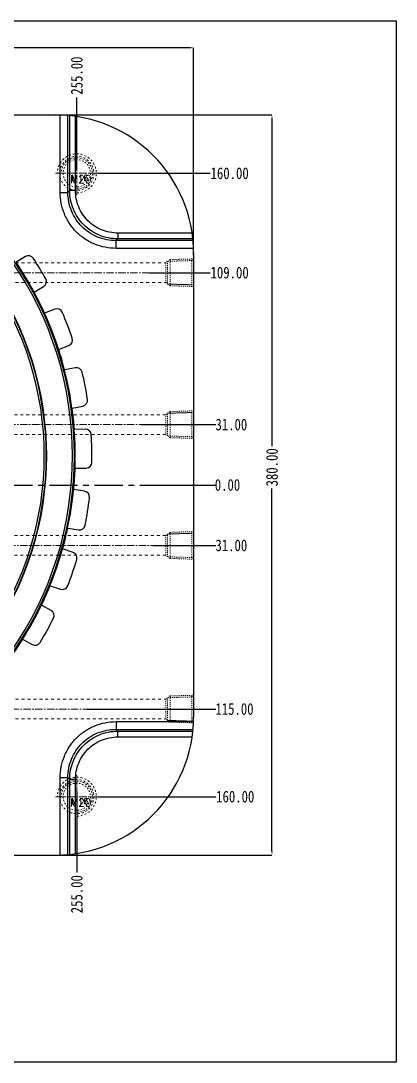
# Model space of a CAD drawing. Header units: millimetres. Extents: x 1205 to 2192, y -3369 to -2218.
# Drawn here: x 1999 to 2192, y -3369 to -2834 of the extents above; entities that cross this region are included whole.
import ezdxf

# ---------------------------------------------------------------- set-up
doc = ezdxf.new("R2010")
doc.units = ezdxf.units.MM
doc.header["$LTSCALE"] = 16.335
doc.header["$PDMODE"] = 3
doc.header["$PDSIZE"] = 0.3125
doc.linetypes.add('CENTER', pattern=[0.6, 0.375, -0.075, 0.075, -0.075])
doc.linetypes.add('HIDDEN', pattern=[0.2, 0.1, -0.1])
doc.layers.get('0').update_dxf_attribs({"linetype": 'CONTINUOUS'})
doc.layers.get('Defpoints').update_dxf_attribs({"linetype": 'CONTINUOUS'})
doc.layers.add('cool', color=153, linetype='HIDDEN', lineweight=9)
doc.layers.add('screw', color=33, linetype='CONTINUOUS', lineweight=13)
doc.layers.add('DEFAULT_2', color=8, linetype='HIDDEN')
doc.layers.add('DIM', color=3, linetype='CONTINUOUS')
doc.styles.get("Standard").update_dxf_attribs({"font": 'txt', "width": 0.8})
doc.styles.add('TXT', font='txt.shx', dxfattribs={"bigfont": 'gbcbig.shx'})
doc.dimstyles.new('11', dxfattribs={"dimtxt": 10, "dimasz": 10, "dimexe": 0, "dimexo": 0, "dimgap": 0, "dimtad": 0, "dimzin": 0, "dimdsep": 46, "dimtxsty": 'Standard', "dimcen": 0, "dimclrd": 4, "dimclre": 4, "dimclrt": 6, "dimazin": 0, "dimtfac": 1, "dimtofl": 0, "dimtmove": 0, "dimatfit": 3, "dimfxl": 0, "dimtolj": 1, "dimtzin": 0, "dimarcsym": 0})

# ---------------------------------------------------------------- blocks, each defined once
blk = doc.blocks.new('screw_m20_g')
at = {"layer": 'screw', "color": 1, "linetype": 'CENTER', "ltscale": 0.621977}
for p, q in [((0, -11), (0, 11)), ((-11, 0), (11, 0))]:
    blk.add_line(p, q, dxfattribs=at)
at = {"layer": 'screw', "linetype": 'HIDDEN', "ltscale": 0.621977}
blk.add_circle((0, 0), 8.75, dxfattribs=at)
at = {"layer": 'screw', "color": 92, "linetype": 'HIDDEN', "ltscale": 0.621977}
blk.add_arc((0, 0), 10, 270, 180, dxfattribs=at)
at = {"layer": 'screw', "color": 6, "style": 'TXT'}
blk.add_text('M20', height=4, dxfattribs=at).set_placement((-3.4, -5))
blk = doc.blocks.new('cool_jt_f12')
at = {"layer": 'cool', "ltscale": 0.3}
for p, q in [((0, 7.0785), (0.856, 6.2225)), ((0, 7.0785), (12, 6.7035)), ((0.856, 6.2225), (0.856, -6.2225)), ((13.5, 5.827375), (0.856, 6.2225)), ((0.856, 6.2225), (13.5, 5.827375)), ((12, 6.7035), (12.856, 5.8475)), ((12, 6.7035), (12, -6.7035)), ((14.327375, 5), (13.5, 5.827375)), ((13.5, -5.827375), (13.5, 5.827375)), ((14.327375, -5), (14.327375, 5)), ((13.5, -5.827375), (14.327375, -5)), ((0.856, -6.2225), (0, -7.0785)), ((0, -7.0785), (12, -6.7035)), ((0.856, -6.2225), (13.5, -5.827375)), ((12, -6.7035), (12.856, -5.8475))]:
    blk.add_line(p, q, dxfattribs=at)
blk = doc.blocks.new('02')
at = {"layer": 'cool', "ltscale": 0.932966}
for p, q in [((1262.52, -963.86), (1863.86, -963.86)), ((1262.52, -973.86), (1863.86, -973.86))]:
    blk.add_line(p, q, dxfattribs=at)
at = {"layer": 'cool', "color": 1, "linetype": 'CENTER', "ltscale": 0.621977}
blk.add_line((1248.19, -968.86), (1878.19, -968.86), dxfattribs=at)
at = {"layer": 'cool', "ltscale": 0.932966, "rotation": 180}
blk.add_blockref('cool_jt_f12', (1878.19, -968.86), dxfattribs=at)
blk = doc.blocks.new('05')
at = {"layer": 'cool', "color": 1, "linetype": 'CENTER', "ltscale": 0.621977}
for p, q in [((2788.18, -3041.54), (2158.18, -3041.54)), ((2788.18, -3103.54), (2158.18, -3103.54))]:
    blk.add_line(p, q, dxfattribs=at)
at = {"layer": 'cool', "ltscale": 0.932966}
for p, q in [((2773.85, -3036.54), (2171.18, -3036.54)), ((2773.85, -3046.54), (2358.18, -3046.54)), ((2773.85, -3098.54), (2358.18, -3098.54)), ((2773.85, -3108.54), (2358.18, -3108.54))]:
    blk.add_line(p, q, dxfattribs=at)
at = {"layer": 'cool', "ltscale": 0.932966, "extrusion": (0, 0, -1), "zscale": -1}
for p in [(-2788.18, -3041.54), (-2788.18, -3103.54)]:
    blk.add_blockref('cool_jt_f12', p, dxfattribs=at)
blk = doc.blocks.new('*D204')
at = {"layer": 'Defpoints', "color": 0, "transparency": 16777216}
for p in [(1458.18, -2848.06), (1458.18, -2954.69), (2088.18, -2954.69)]:
    blk.add_point(p, dxfattribs=at)
at = {"layer": 'DIM', "color": 4, "lineweight": -2, "transparency": 16777216}
for p, q in [((1458.18, -2954.69), (1458.18, -2848.06)), ((1460.18, -2848.06), (1722.68, -2848.06)), ((2086.18, -2848.06), (1744.28, -2848.06)), ((2088.18, -2954.69), (2088.18, -2848.06))]:
    blk.add_line(p, q, dxfattribs=at)
at = {"layer": 'DIM', "color": 4, "transparency": 16777216}
for points in [[(1460.18, -2847.73), (1460.18, -2848.39), (1458.18, -2848.06)], [(2086.18, -2847.73), (2086.18, -2848.39), (2088.18, -2848.06)]]:
    blk.add_solid(points, dxfattribs=at)
at = {"layer": 'DIM', "color": 6, "transparency": 16777216, "insert": (1733.48, -2848.06), "char_height": 6, "attachment_point": 5}
blk.add_mtext('\\A1;630.00', dxfattribs=at)
blk = doc.blocks.new('*D205')
at = {"layer": 'Defpoints', "color": 0, "transparency": 16777216}
for p in [(2017.18, -2882.54), (2017.18, -3262.54), (2128.44, -3262.54)]:
    blk.add_point(p, dxfattribs=at)
at = {"layer": 'DIM', "color": 4, "lineweight": -2, "transparency": 16777216}
for p, q in [((2017.18, -2882.54), (2128.44, -2882.54)), ((2128.44, -2884.54), (2128.44, -3052.67)), ((2128.44, -3260.54), (2128.44, -3074.27)), ((2017.18, -3262.54), (2128.44, -3262.54))]:
    blk.add_line(p, q, dxfattribs=at)
at = {"layer": 'DIM', "color": 4, "transparency": 16777216}
for points in [[(2128.11, -2884.54), (2128.77, -2884.54), (2128.44, -2882.54)], [(2128.11, -3260.54), (2128.77, -3260.54), (2128.44, -3262.54)]]:
    blk.add_solid(points, dxfattribs=at)
at = {"layer": 'DIM', "color": 6, "transparency": 16777216, "insert": (2128.44, -3063.47), "char_height": 6, "attachment_point": 5, "rotation": 90}
blk.add_mtext('\\A1;380.00', dxfattribs=at)
blk = doc.blocks.new('*D206')
at = {"layer": 'Defpoints', "color": 0, "transparency": 16777216}
for p in [(1773.18, -3072.54), (2067.38, -3072.54), (2099.57, -3072.54)]:
    blk.add_point(p, dxfattribs=at)
at = {"layer": 'DIM', "color": 4, "lineweight": -2, "transparency": 16777216}
blk.add_line((2067.38, -3072.54), (2099.57, -3072.54), dxfattribs=at)
at = {"layer": 'DIM', "color": 6, "transparency": 16777216, "insert": (2105.57, -3072.54), "char_height": 6, "attachment_point": 5}
blk.add_mtext('\\A1;0.00', dxfattribs=at)
blk = doc.blocks.new('*D207')
at = {"layer": 'Defpoints', "color": 0, "transparency": 16777216}
for p in [(2061.25, -3041.54), (2099.57, -3041.54), (1773.18, -3072.54)]:
    blk.add_point(p, dxfattribs=at)
at = {"layer": 'DIM', "color": 4, "lineweight": -2, "transparency": 16777216}
blk.add_line((2061.25, -3041.54), (2099.57, -3041.54), dxfattribs=at)
at = {"layer": 'DIM', "color": 6, "transparency": 16777216, "insert": (2107.57, -3041.54), "char_height": 6, "attachment_point": 5}
blk.add_mtext('\\A1;31.00', dxfattribs=at)
blk = doc.blocks.new('*D208')
at = {"layer": 'Defpoints', "color": 0, "transparency": 16777216}
for p in [(1773.18, -3072.54), (2067.38, -3103.54), (2099.57, -3103.54)]:
    blk.add_point(p, dxfattribs=at)
at = {"layer": 'DIM', "color": 4, "lineweight": -2, "transparency": 16777216}
blk.add_line((2067.38, -3103.54), (2099.57, -3103.54), dxfattribs=at)
at = {"layer": 'DIM', "color": 6, "transparency": 16777216, "insert": (2107.57, -3103.54), "char_height": 6, "attachment_point": 5}
blk.add_mtext('\\A1;31.00', dxfattribs=at)
blk = doc.blocks.new('*D209')
at = {"layer": 'Defpoints', "color": 0, "transparency": 16777216}
for p in [(1773.18, -3072.54), (2033.36, -3187.54), (2099.57, -3187.54)]:
    blk.add_point(p, dxfattribs=at)
at = {"layer": 'DIM', "color": 4, "lineweight": -2, "transparency": 16777216}
blk.add_line((2033.36, -3187.54), (2099.57, -3187.54), dxfattribs=at)
at = {"layer": 'DIM', "color": 6, "transparency": 16777216, "insert": (2109.17, -3187.54), "char_height": 6, "attachment_point": 5}
blk.add_mtext('\\A1;115.00', dxfattribs=at)
blk = doc.blocks.new('*D210')
at = {"layer": 'Defpoints', "color": 0, "transparency": 16777216}
for p in [(1773.18, -3072.54), (2039.18, -3232.54), (2099.57, -3232.54)]:
    blk.add_point(p, dxfattribs=at)
at = {"layer": 'DIM', "color": 4, "lineweight": -2, "transparency": 16777216}
blk.add_line((2039.18, -3232.54), (2099.57, -3232.54), dxfattribs=at)
at = {"layer": 'DIM', "color": 6, "transparency": 16777216, "insert": (2109.57, -3232.54), "char_height": 6, "attachment_point": 5}
blk.add_mtext('\\A1;160.00', dxfattribs=at)
blk = doc.blocks.new('*D212')
at = {"layer": 'Defpoints', "color": 0, "transparency": 16777216}
for p in [(1773.18, -3072.54), (2028.18, -3229.89), (2028.18, -3271.38)]:
    blk.add_point(p, dxfattribs=at)
at = {"layer": 'DIM', "color": 4, "lineweight": -2, "transparency": 16777216}
blk.add_line((2028.18, -3229.89), (2028.18, -3271.38), dxfattribs=at)
at = {"layer": 'DIM', "color": 6, "transparency": 16777216, "insert": (2028.18, -3282.58), "char_height": 6, "attachment_point": 5, "rotation": 90}
blk.add_mtext('\\A1;255.00', dxfattribs=at)
blk = doc.blocks.new('*D227')
at = {"layer": 'Defpoints', "color": 0, "transparency": 16777216}
for p in [(2028.18, -2873.59), (2028.18, -2910.75), (1773.18, -3072.54)]:
    blk.add_point(p, dxfattribs=at)
at = {"layer": 'DIM', "color": 4, "lineweight": -2, "transparency": 16777216}
blk.add_line((2028.18, -2910.75), (2028.18, -2873.59), dxfattribs=at)
at = {"layer": 'DIM', "color": 6, "transparency": 16777216, "insert": (2028.18, -2862.39), "char_height": 6, "attachment_point": 5, "rotation": 90}
blk.add_mtext('\\A1;255.00', dxfattribs=at)
blk = doc.blocks.new('*D228')
at = {"layer": 'Defpoints', "color": 0, "transparency": 16777216}
for p in [(2039.18, -2912.54), (2096.69, -2912.54), (1773.18, -3072.54)]:
    blk.add_point(p, dxfattribs=at)
at = {"layer": 'DIM', "color": 4, "lineweight": -2, "transparency": 16777216}
blk.add_line((2039.18, -2912.54), (2096.69, -2912.54), dxfattribs=at)
at = {"layer": 'DIM', "color": 6, "transparency": 16777216, "insert": (2106.69, -2912.54), "char_height": 6, "attachment_point": 5}
blk.add_mtext('\\A1;160.00', dxfattribs=at)
blk = doc.blocks.new('*D229')
at = {"layer": 'Defpoints', "color": 0, "transparency": 16777216}
for p in [(2065.11, -2963.54), (2096.69, -2963.54), (1773.18, -3072.54)]:
    blk.add_point(p, dxfattribs=at)
at = {"layer": 'DIM', "color": 4, "lineweight": -2, "transparency": 16777216}
blk.add_line((2065.11, -2963.54), (2096.69, -2963.54), dxfattribs=at)
at = {"layer": 'DIM', "color": 6, "transparency": 16777216, "insert": (2106.69, -2963.54), "char_height": 6, "attachment_point": 5}
blk.add_mtext('\\A1;109.00', dxfattribs=at)
blk = doc.blocks.new('screw_m16_g')
at = {"layer": 'screw', "color": 1, "linetype": 'CENTER', "ltscale": 0.497582}
for p, q in [((0, -8.8), (0, 8.8)), ((-8.8, 0), (8.8, 0))]:
    blk.add_line(p, q, dxfattribs=at)
at = {"layer": 'screw', "color": 33, "linetype": 'HIDDEN', "ltscale": 0.497582}
blk.add_circle((0, 0), 7, dxfattribs=at)
at = {"layer": 'screw', "color": 92, "linetype": 'HIDDEN', "ltscale": 0.497582}
blk.add_arc((0, 0), 8, 270, 180, dxfattribs=at)
at = {"layer": 'screw', "color": 6, "style": 'TXT'}
blk.add_text('M16', height=3.2, dxfattribs=at).set_placement((-2.72, -4))

msp = doc.modelspace()

# ---------------------------------------------------------------- linework, layer by layer
at = {"color": 7, "linetype": 'Continuous'}
for p, q in [((1529.182, -2882.537), (2017.182, -2882.537)), ((2019.654, -2922.347), (2019.654, -2882.58)), ((2023.615, -2922.347), (2023.615, -2882.829)), ((2024.525, -2921.437), (2024.525, -2882.918)), ((2027.496, -2921.437), (2027.496, -2883.29)), ((2019.654, -2922.347), (2023.615, -2922.347)), ((2024.525, -2921.437), (2023.615, -2922.347)), ((2027.496, -2921.437), (2024.525, -2921.437)), ((2087.429, -2943.223), (2049.282, -2943.223)), ((2049.282, -2943.223), (2049.282, -2946.194)), ((2049.282, -2946.194), (2048.372, -2947.104)), ((2087.89, -2947.104), (2048.372, -2947.104)), ((2048.372, -2951.065), (2048.372, -2947.104)), ((2087.801, -2946.194), (2049.282, -2946.194)), ((2001.833, -2955.274), (1997.014, -2958.187)), ((2088.139, -2951.065), (2048.372, -2951.065)), ((2088.182, -2953.537), (2088.182, -3191.537)), ((2006.326, -2973.591), (2011.144, -2970.679)), ((2016.89, -2982.263), (2011.623, -2984.301)), ((2018.84, -3002.954), (2024.108, -3000.916)), ((2027.427, -3012.376), (2021.886, -3013.469)), ((2025.754, -3033.091), (2031.296, -3031.999)), ((2032.575, -3043.862), (2026.928, -3043.976)), ((2027.33, -3063.972), (2032.977, -3063.858)), ((2032.176, -3075.763), (2026.596, -3074.894)), ((2023.52, -3094.656), (2029.1, -3095.525)), ((2026.245, -3107.11), (2020.9, -3105.285)), ((2014.439, -3124.213), (2019.784, -3126.038)), ((2014.96, -3136.951), (2010.013, -3134.226)), ((2000.363, -3151.744), (2005.31, -3154.469)), ((2048.372, -3194.009), (2088.139, -3194.009)), ((2048.372, -3194.009), (2048.372, -3197.97)), ((2048.372, -3197.97), (2087.89, -3197.97)), ((2049.282, -3198.88), (2048.372, -3197.97)), ((2049.282, -3198.88), (2087.801, -3198.88)), ((2049.282, -3201.851), (2049.282, -3198.88)), ((2049.282, -3201.851), (2087.429, -3201.851)), ((2019.654, -3222.727), (2023.615, -3222.727)), ((2019.654, -3262.494), (2019.654, -3222.727)), ((2024.525, -3223.637), (2023.615, -3222.727)), ((2023.615, -3262.245), (2023.615, -3222.727)), ((2027.496, -3223.637), (2024.525, -3223.637)), ((2024.525, -3262.156), (2024.525, -3223.637)), ((2027.496, -3261.784), (2027.496, -3223.637)), ((1796.58, -3262.537), (2017.182, -3262.537))]:
    msp.add_line(p, q, dxfattribs=at)
at = {"color": 1, "linetype": 'CENTER', "ltscale": 2.363516}
msp.add_line((1458.182, -3072.537), (2088.182, -3072.537), dxfattribs=at)
msp.add_lwpolyline([(1220.24, -2834.258), (2192.234, -2834.258), (2192.234, -3368.816), (1220.24, -3368.816)], close=True)
at = {"color": 7, "linetype": 'Continuous'}
for centre, radius, start, end in [((2017.182, -2953.537), 71, 0, 89.99993), ((2003.385, -2957.842), 3, 33.03295, 121.1529), ((1850.061, -3057.537), 175.89, 325.08661, 34.91339), ((1850.061, -3057.537), 176.894, 325.08661, 34.91339), ((1850.061, -3057.537), 177.334, 28.24378, 34.06201), ((1850.061, -3057.537), 185.886, 29.27284, 33.03295), ((1850.061, -3057.537), 161.41, 324.70131, 35.29869), ((1850.061, -3057.537), 162.413, 324.70131, 35.29869), ((1850.061, -3057.537), 162.648, 324.65576, 35.34424), ((2009.592, -2968.111), 3, 301.1529, 29.27284), ((1850.061, -3057.537), 177.386, 24.38461, 28.24464), ((2017.973, -2985.061), 3, 23.34644, 111.1529), ((1850.061, -3057.537), 177.334, 17.92022, 24.38557), ((1850.061, -3057.537), 185.886, 18.95935, 23.34644), ((2023.025, -2998.118), 3, 291.1529, 18.95935), ((1850.061, -3057.537), 177.386, 14.38461, 17.92118), ((1850.061, -3057.537), 177.334, 7.92022, 14.38557), ((2028.007, -3015.32), 3, 13.34644, 101.1529), ((1850.061, -3057.537), 185.886, 8.95935, 13.34644), ((2030.715, -3029.055), 3, 281.1529, 8.95935), ((1850.061, -3057.537), 177.386, 4.38461, 7.92118), ((1850.061, -3057.537), 177.334, 357.92022, 4.38557), ((2032.635, -3046.861), 3, 3.34644, 91.1529), ((1850.061, -3057.537), 185.886, 358.95935, 3.34644), ((2032.917, -3060.858), 3, 271.1529, 358.95935), ((1850.061, -3057.537), 177.386, 354.38461, 357.92118), ((1850.061, -3057.537), 177.334, 347.92022, 354.38557), ((2031.715, -3078.727), 3, 353.34644, 81.1529), ((1850.061, -3057.537), 185.886, 348.95935, 353.34644), ((1850.061, -3057.537), 177.386, 344.38461, 347.92118), ((2029.562, -3092.561), 3, 261.1529, 348.95935), ((1850.061, -3057.537), 177.334, 337.92022, 344.38557), ((1850.061, -3057.537), 185.886, 338.95935, 343.34644), ((2025.276, -3109.949), 3, 343.34644, 71.1529), ((1850.061, -3057.537), 177.386, 334.38461, 337.92118), ((2020.753, -3123.199), 3, 251.1529, 338.95935), ((1850.061, -3057.537), 177.334, 327.92022, 334.38557), ((2013.512, -3139.579), 3, 333.34644, 61.1529), ((1850.061, -3057.537), 185.886, 328.95935, 333.34644), ((1850.061, -3057.537), 177.386, 324.99861, 327.92118), ((2006.758, -3151.841), 3, 241.1529, 328.95935), ((2017.182, -3191.537), 71, 270.00007, 0)]:
    msp.add_arc(centre, radius, start, end, dxfattribs=at)
for points, knots in [([(2048.372, -2951.065), (2046.494, -2951.065), (2042.727, -2950.701), (2037.298, -2949.072), (2032.289, -2946.413), (2027.901, -2942.821), (2024.308, -2938.434), (2021.647, -2933.424), (2020.018, -2927.993), (2019.654, -2924.225), (2019.654, -2922.347)], [0, 0, 0, 0, 0.125, 0.2499826, 0.3749658, 0.4999463, 0.6249294, 0.7499324, 0.8749694, 1, 1, 1, 1]), ([(2048.372, -2947.104), (2046.751, -2947.108), (2043.5, -2946.805), (2038.81, -2945.413), (2034.482, -2943.127), (2030.692, -2940.029), (2027.594, -2936.24), (2025.306, -2931.912), (2023.914, -2927.22), (2023.61, -2923.968), (2023.615, -2922.347)], [0, 0, 0, 0, 0.1249875, 0.2499678, 0.3749561, 0.499946, 0.6249384, 0.7499467, 0.8749818, 1, 1, 1, 1]), ([(2049.282, -2946.194), (2047.664, -2946.19), (2044.42, -2945.868), (2039.746, -2944.456), (2035.435, -2942.158), (2031.657, -2939.061), (2028.56, -2935.283), (2026.263, -2930.972), (2024.85, -2926.298), (2024.529, -2923.055), (2024.525, -2921.437)], [0, 0, 0, 0, 0.1249921, 0.2500151, 0.3750091, 0.5000201, 0.6250185, 0.7499868, 0.8749994, 1, 1, 1, 1]), ([(2049.282, -2943.223), (2047.857, -2943.223), (2044.999, -2942.947), (2040.88, -2941.711), (2037.079, -2939.693), (2033.751, -2936.967), (2031.025, -2933.639), (2029.007, -2929.839), (2027.772, -2925.719), (2027.496, -2922.862), (2027.496, -2921.437)], [0, 0, 0, 0, 0.1249996, 0.2500243, 0.3750151, 0.5000202, 0.6250127, 0.7499777, 0.8749918, 1, 1, 1, 1]), ([(2019.654, -3222.727), (2019.654, -3220.849), (2020.018, -3217.083), (2021.646, -3211.653), (2024.305, -3206.644), (2027.898, -3202.256), (2032.285, -3198.663), (2037.295, -3196.003), (2042.726, -3194.373), (2046.493, -3194.009), (2048.372, -3194.009)], [0, 0, 0, 0, 0.125, 0.2499826, 0.3749658, 0.4999463, 0.6249294, 0.7499324, 0.8749694, 1, 1, 1, 1]), ([(2023.615, -3222.727), (2023.61, -3221.106), (2023.914, -3217.855), (2025.305, -3213.165), (2027.591, -3208.837), (2030.689, -3205.048), (2034.479, -3201.949), (2038.807, -3199.661), (2043.498, -3198.269), (2046.751, -3197.966), (2048.372, -3197.97)], [0, 0, 0, 0, 0.1249875, 0.2499678, 0.3749561, 0.499946, 0.6249384, 0.7499467, 0.8749818, 1, 1, 1, 1]), ([(2024.525, -3223.637), (2024.529, -3222.019), (2024.85, -3218.775), (2026.263, -3214.101), (2028.561, -3209.79), (2031.658, -3206.012), (2035.436, -3202.916), (2039.746, -3200.618), (2044.42, -3199.206), (2047.664, -3198.884), (2049.282, -3198.88)], [0, 0, 0, 0, 0.1249921, 0.2500151, 0.3750091, 0.5000201, 0.6250185, 0.7499868, 0.8749994, 1, 1, 1, 1]), ([(2027.496, -3223.637), (2027.496, -3222.212), (2027.772, -3219.354), (2029.007, -3215.235), (2031.026, -3211.435), (2033.751, -3208.106), (2037.08, -3205.38), (2040.88, -3203.363), (2044.999, -3202.127), (2047.857, -3201.851), (2049.282, -3201.851)], [0, 0, 0, 0, 0.1249996, 0.2500243, 0.3750151, 0.5000202, 0.6250127, 0.7499777, 0.8749918, 1, 1, 1, 1])]:
    msp.add_open_spline(points, degree=3, knots=knots, dxfattribs=at)
at = {"layer": 'DEFAULT_2', "color": 8, "linetype": 'HIDDEN'}
for p, q in [((2006.281, -2973.618), (2006.326, -2973.591)), ((2011.623, -2984.301), (2011.574, -2984.32)), ((2018.791, -3002.973), (2018.84, -3002.954)), ((2021.886, -3013.469), (2021.834, -3013.479)), ((2025.703, -3033.101), (2025.754, -3033.091)), ((2026.928, -3043.976), (2026.875, -3043.977)), ((2027.278, -3063.973), (2027.33, -3063.972)), ((2026.596, -3074.894), (2026.544, -3074.886)), ((2023.468, -3094.648), (2023.52, -3094.656)), ((2020.9, -3105.285), (2020.85, -3105.269)), ((2014.389, -3124.196), (2014.439, -3124.213)), ((2010.013, -3134.226), (2009.967, -3134.201)), ((2000.317, -3151.719), (2000.363, -3151.744))]:
    msp.add_line(p, q, dxfattribs=at)

# ---------------------------------------------------------------- block references
for name, p in [('02', (209.988, -1994.68)), ('05', (-700, 0)), ('02', (209.988, -2218.68))]:
    msp.add_blockref(name, p)
at = {"layer": 'screw'}
for name, p in [('screw_m20_g', (2028.182, -2912.537)), ('screw_m16_g', (2028.182, -2912.537)), ('screw_m20_g', (2028.182, -3232.537)), ('screw_m16_g', (2028.182, -3232.537))]:
    msp.add_blockref(name, p, dxfattribs=at)

# ---------------------------------------------------------------- dimensions: what is measured, and where the dimension line sits
at = {"layer": 'DIM'}
dim = msp.add_linear_dim(base=(1458.182, -2848.059), p1=(2088.182, -2954.69), p2=(1458.182, -2954.69), dimstyle='11', override={"dimtxt": 6, "dimasz": 2}, dxfattribs=at)
dim.commit()
dim.dimension.update_dxf_attribs({"geometry": '*D204', "text_midpoint": (1733.475, -2848.059), "dimtype": 160})
for feature_location, offset, dtype, origin, picture, middle in [((2028.182, -2910.755), (0, 37.167), 1, (1773.182, -3072.537), '*D227', (2028.182, -2862.388)), ((2039.182, -2912.537), (57.508, 0), 0, (1773.182, -3072.537), '*D228', (2106.69, -2912.537)), ((2065.111, -2963.537), (31.578, 0), 0, (1773.182, -3072.537), '*D229', (2106.69, -2963.537)), ((2061.247, -3041.537), (38.326, 0), 0, (1773.182, -3072.537), '*D207', (2107.573, -3041.537)), ((2067.378717583, -3072.537106506), (32.193813532, 0), 0, (1773.181771881, -3072.537106506), '*D206', (2105.572531115, -3072.537106506)), ((2067.379, -3103.537), (32.194, 0), 0, (1773.182, -3072.537), '*D208', (2107.573, -3103.537)), ((2033.36, -3187.537), (66.213, 0), 0, (1773.182, -3072.537), '*D209', (2109.173, -3187.537)), ((2039.182, -3232.537), (60.391, 0), 0, (1773.182, -3072.537), '*D210', (2109.573, -3232.537)), ((2028.182, -3229.891), (0, -41.485), 1, (1773.182, -3072.537), '*D212', (2028.182, -3282.576))]:
    dim = msp.add_ordinate_dim(feature_location=feature_location, offset=offset, dtype=dtype, origin=origin, dimstyle='11', override={"dimtxt": 6, "dimasz": 2}, dxfattribs=at)
    dim.commit()
    dim.dimension.update_dxf_attribs({"geometry": picture, "text_midpoint": middle})
dim = msp.add_linear_dim(base=(2128.44, -3262.537), p1=(2017.182, -2882.537), p2=(2017.182, -3262.537), angle=90, dimstyle='11', override={"dimtxt": 6, "dimasz": 2}, dxfattribs=at)
dim.commit()
dim.dimension.update_dxf_attribs({"geometry": '*D205', "text_midpoint": (2128.44, -3063.466), "dimtype": 160})

doc.saveas('drawing.dxf')
